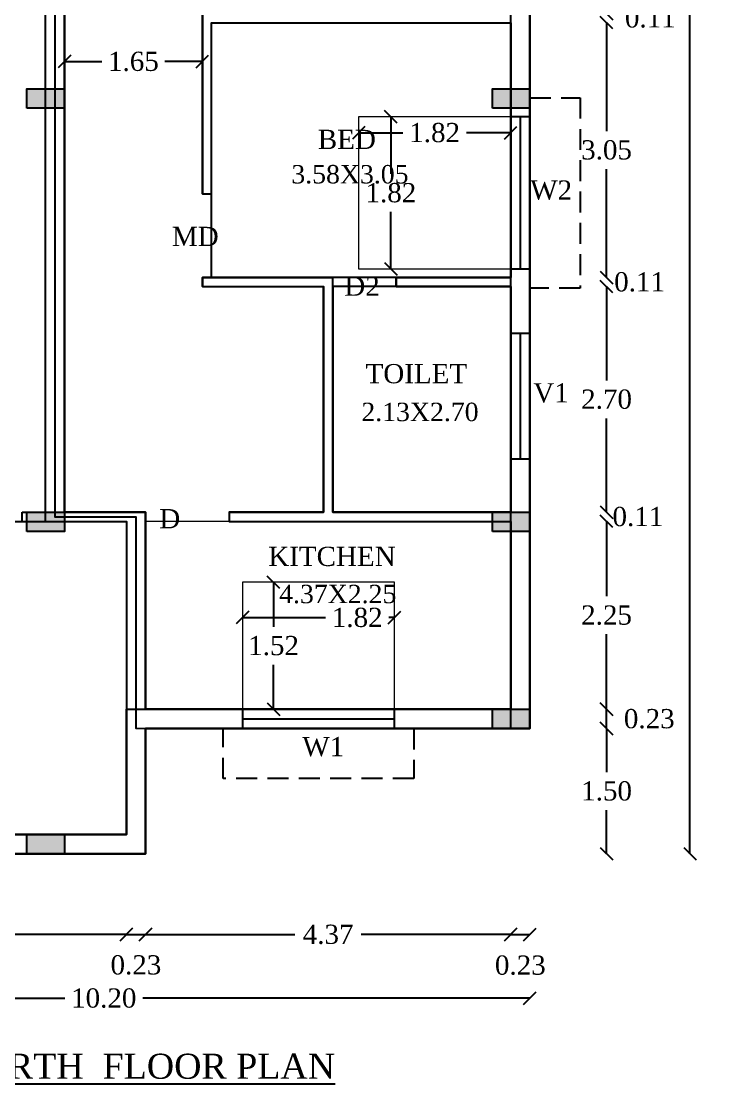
# Model space of a CAD drawing. Header units: metres. Extents: x 7889 to 8063, y -2348 to -2272.
# Drawn here: x 7961.7 to 7970.09, y -2341.34 to -2328.62 of the extents above; entities that cross this region are included whole.
import ezdxf

# ---------------------------------------------------------------- set-up
doc = ezdxf.new("R2010")
doc.units = ezdxf.units.M
doc.header["$MEASUREMENT"] = 0
doc.linetypes.add('HIDDEN', pattern=[0.375, 0.25, -0.125])
for name, color, linetype in [('BLK_1_FLR_4_BLT_UP_AREA', 7, 'Continuous'), ('BLK_1_FLR_4_CARPET_AREA', 10, 'Continuous'), ('BLK_1_FLR_4_REGULAR_ROOM_2', 2, 'Continuous'), ('BLK_1_FLR_4_REGULAR_ROOM_4', 117, 'Continuous'), ('BLK_1_FLR_4_ROOF_AREA', 7, 'Continuous'), ('BLK_1_FLR_4_UNITFA_1', 2, 'Continuous'), ('BLK_1_FLR_4_UNITFA_2', 2, 'Continuous'), ('BLK_1_FLR_4_WC_BATH', 223, 'Continuous')]:
    doc.layers.add(name, color=color, linetype=linetype)
for name, color, linetype, lineweight in [('BLK_1_FLR_4_KITCHEN', 163, 'Continuous', 0), ('BLK_1_FLR_4_ROOM_1_LIGHT_VENTILATION_1', 232, 'Continuous', 0), ('BLK_1_FLR_4_ROOM_1_LIGHT_VENTILATION_2', 232, 'Continuous', 0)]:
    doc.layers.add(name, color=color, linetype=linetype, lineweight=lineweight)
doc.styles.add('Isa-', font='times.ttf')
doc.styles.add('STYLE2', font='times.ttf')
doc.dimstyles.new('ISO-25', dxfattribs={"dimscale": 0, "dimtxt": 0.23, "dimasz": 0.15, "dimexe": 1.25, "dimexo": 0.625, "dimgap": 0.11, "dimtad": 0, "dimtih": 1, "dimtoh": 1, "dimzin": 1, "dimdsep": 46, "dimtxsty": 'STYLE2', "dimblk": 'OBLIQUE', "dimcen": 0, "dimse1": 1, "dimse2": 1, "dimclrd": 1, "dimclrt": 3, "dimadec": 0, "dimazin": 2, "dimtfac": 1, "dimtix": 1, "dimtofl": 0, "dimtmove": 0, "dimatfit": 3, "dimfxl": 0, "dimtolj": 1, "dimarcsym": 0})

# ---------------------------------------------------------------- blocks, each defined once
blk = doc.blocks.new('_Oblique')
at = {"color": 0, "linetype": 'ByBlock', "lineweight": -2}
blk.add_line((-0.5, -0.5), (0.5, 0.5), dxfattribs=at)
blk = doc.blocks.new('*D275')
at = {"color": 1, "lineweight": -2}
for p, q in [((7962.213, -2329.101), (7962.662, -2329.101)), ((7963.863, -2329.101), (7963.414, -2329.101))]:
    blk.add_line(p, q, dxfattribs=at)
at = {"layer": 'Defpoints', "color": 0}
for p in [(7962.213, -2328.908), (7963.863, -2328.908), (7963.863, -2329.101)]:
    blk.add_point(p, dxfattribs=at)
at = {"color": 1, "lineweight": -2, "xscale": 0.15, "yscale": 0.15, "zscale": 0.15, "rotation": 180}
blk.add_blockref('_Oblique', (7962.213, -2329.101), dxfattribs=at)
at = {"color": 1, "lineweight": -2, "xscale": 0.15, "yscale": 0.15, "zscale": 0.15}
blk.add_blockref('_Oblique', (7963.863, -2329.101), dxfattribs=at)
at = {"color": 3, "insert": (7963.038, -2329.101), "char_height": 0.23, "attachment_point": 5, "style": 'STYLE2'}
blk.add_mtext('\\A1;1.65', dxfattribs=at)
blk = doc.blocks.new('*D315')
at = {"layer": 'BLK_1_FLR_4_ROOM_1_LIGHT_VENTILATION_2', "color": 232, "lineweight": -2}
for p, q in [((7966.119, -2329.764), (7966.119, -2330.447)), ((7966.119, -2331.584), (7966.119, -2330.901))]:
    blk.add_line(p, q, dxfattribs=at)
at = {"layer": 'Defpoints', "color": 0}
for p in [(7965.733, -2329.764), (7966.119, -2329.764), (7965.733, -2331.584)]:
    blk.add_point(p, dxfattribs=at)
at = {"layer": 'BLK_1_FLR_4_ROOM_1_LIGHT_VENTILATION_2', "color": 232, "lineweight": -2, "xscale": 0.15, "yscale": 0.15, "zscale": 0.15}
for p, rotation in [((7966.119, -2329.764), 90), ((7966.119, -2331.584), 270)]:
    blk.add_blockref('_Oblique', p, dxfattribs=dict(at, rotation=rotation))
at = {"layer": 'BLK_1_FLR_4_ROOM_1_LIGHT_VENTILATION_2', "color": 232, "insert": (7966.119, -2330.674), "char_height": 0.23, "attachment_point": 5, "style": 'STYLE2'}
blk.add_mtext('\\A1;1.82', dxfattribs=at)
blk = doc.blocks.new('*D316')
at = {"layer": 'BLK_1_FLR_4_ROOM_1_LIGHT_VENTILATION_1', "color": 232, "lineweight": -2}
for p, q in [((7964.715, -2335.336), (7964.715, -2335.869)), ((7964.715, -2336.856), (7964.715, -2336.324))]:
    blk.add_line(p, q, dxfattribs=at)
at = {"layer": 'Defpoints', "color": 0}
for p in [(7964.715, -2335.336), (7966.163, -2335.336), (7966.163, -2336.856)]:
    blk.add_point(p, dxfattribs=at)
at = {"layer": 'BLK_1_FLR_4_ROOM_1_LIGHT_VENTILATION_1', "color": 232, "lineweight": -2, "xscale": 0.15, "yscale": 0.15, "zscale": 0.15}
for p, rotation in [((7964.715, -2335.336), 90), ((7964.715, -2336.856), 270)]:
    blk.add_blockref('_Oblique', p, dxfattribs=dict(at, rotation=rotation))
at = {"layer": 'BLK_1_FLR_4_ROOM_1_LIGHT_VENTILATION_1', "color": 232, "insert": (7964.715, -2336.096), "char_height": 0.23, "attachment_point": 5, "style": 'STYLE2'}
blk.add_mtext('\\A1;1.52', dxfattribs=at)
blk = doc.blocks.new('*D317')
at = {"layer": 'BLK_1_FLR_4_ROOM_1_LIGHT_VENTILATION_1', "color": 232, "lineweight": -2}
for p, q in [((7964.343, -2335.759), (7965.336, -2335.759)), ((7966.163, -2335.759), (7966.096, -2335.759))]:
    blk.add_line(p, q, dxfattribs=at)
at = {"layer": 'Defpoints', "color": 0}
for p in [(7964.343, -2335.336), (7966.163, -2335.336), (7966.163, -2335.759)]:
    blk.add_point(p, dxfattribs=at)
at = {"layer": 'BLK_1_FLR_4_ROOM_1_LIGHT_VENTILATION_1', "color": 232, "lineweight": -2, "xscale": 0.15, "yscale": 0.15, "zscale": 0.15, "rotation": 180}
blk.add_blockref('_Oblique', (7964.343, -2335.759), dxfattribs=at)
at = {"layer": 'BLK_1_FLR_4_ROOM_1_LIGHT_VENTILATION_1', "color": 232, "lineweight": -2, "xscale": 0.15, "yscale": 0.15, "zscale": 0.15}
blk.add_blockref('_Oblique', (7966.163, -2335.759), dxfattribs=at)
at = {"layer": 'BLK_1_FLR_4_ROOM_1_LIGHT_VENTILATION_1', "color": 232, "insert": (7965.716, -2335.759), "char_height": 0.23, "attachment_point": 5, "style": 'STYLE2'}
blk.add_mtext('\\A1;1.82', dxfattribs=at)
blk = doc.blocks.new('*D304')
at = {"color": 1, "lineweight": -2}
for p, q in [((7955.175, -2300.656), (7955.175, -2319.394)), ((7955.175, -2338.586), (7955.175, -2319.849))]:
    blk.add_line(p, q, dxfattribs=at)
at = {"layer": 'Defpoints', "color": 0}
for p in [(7955.175, -2300.656), (7963.183, -2300.656), (7963.183, -2338.586)]:
    blk.add_point(p, dxfattribs=at)
at = {"color": 1, "lineweight": -2, "xscale": 0.15, "yscale": 0.15, "zscale": 0.15}
for p, rotation in [((7955.175, -2300.656), 90), ((7955.175, -2338.586), 270)]:
    blk.add_blockref('_Oblique', p, dxfattribs=dict(at, rotation=rotation))
at = {"color": 3, "insert": (7955.175, -2319.621), "char_height": 0.23, "attachment_point": 5, "style": 'STYLE2'}
blk.add_mtext('\\A1;37.93', dxfattribs=at)
blk = doc.blocks.new('*D305')
at = {"color": 1, "lineweight": -2}
for p, q in [((7968.7, -2337.086), (7968.7, -2337.609)), ((7968.7, -2338.586), (7968.7, -2338.064))]:
    blk.add_line(p, q, dxfattribs=at)
at = {"layer": 'Defpoints', "color": 0}
for p in [(7963.183, -2337.086), (7968.7, -2337.086), (7963.183, -2338.586)]:
    blk.add_point(p, dxfattribs=at)
at = {"color": 1, "lineweight": -2, "xscale": 0.15, "yscale": 0.15, "zscale": 0.15}
for p, rotation in [((7968.7, -2337.086), 90), ((7968.7, -2338.586), 270)]:
    blk.add_blockref('_Oblique', p, dxfattribs=dict(at, rotation=rotation))
at = {"color": 3, "insert": (7968.7, -2337.836), "char_height": 0.23, "attachment_point": 5, "style": 'STYLE2'}
blk.add_mtext('\\A1;1.50', dxfattribs=at)
blk = doc.blocks.new('*D306')
at = {"color": 1, "lineweight": -2}
blk.add_line((7968.7, -2337.086), (7968.7, -2336.856), dxfattribs=at)
at = {"layer": 'Defpoints', "color": 0}
for p in [(7967.163, -2336.856), (7968.7, -2336.856), (7963.183, -2337.086)]:
    blk.add_point(p, dxfattribs=at)
at = {"color": 1, "lineweight": -2, "xscale": 0.15, "yscale": 0.15, "zscale": 0.15}
for p, rotation in [((7968.7, -2336.856), 90), ((7968.7, -2337.086), 270)]:
    blk.add_blockref('_Oblique', p, dxfattribs=dict(at, rotation=rotation))
at = {"color": 3, "insert": (7969.211, -2336.971), "char_height": 0.23, "attachment_point": 5, "style": 'STYLE2'}
blk.add_mtext('\\A1;0.23', dxfattribs=at)
blk = doc.blocks.new('*D307')
at = {"color": 1, "lineweight": -2}
for p, q in [((7968.7, -2334.606), (7968.7, -2335.504)), ((7968.7, -2336.856), (7968.7, -2335.959))]:
    blk.add_line(p, q, dxfattribs=at)
at = {"layer": 'Defpoints', "color": 0}
for p in [(7966.584, -2334.606), (7968.7, -2334.606), (7967.163, -2336.856)]:
    blk.add_point(p, dxfattribs=at)
at = {"color": 1, "lineweight": -2, "xscale": 0.15, "yscale": 0.15, "zscale": 0.15}
for p, rotation in [((7968.7, -2334.606), 90), ((7968.7, -2336.856), 270)]:
    blk.add_blockref('_Oblique', p, dxfattribs=dict(at, rotation=rotation))
at = {"color": 3, "insert": (7968.7, -2335.731), "char_height": 0.23, "attachment_point": 5, "style": 'STYLE2'}
blk.add_mtext('\\A1;2.25', dxfattribs=at)
blk = doc.blocks.new('*D308')
at = {"color": 1, "lineweight": -2}
for p, q in [((7968.7, -2334.496), (7968.7, -2334.346)), ((7968.7, -2334.606), (7968.7, -2334.756))]:
    blk.add_line(p, q, dxfattribs=at)
at = {"layer": 'Defpoints', "color": 0}
for p in [(7966.596, -2334.496), (7968.7, -2334.496), (7966.584, -2334.606)]:
    blk.add_point(p, dxfattribs=at)
at = {"color": 1, "lineweight": -2, "xscale": 0.15, "yscale": 0.15, "zscale": 0.15}
for p, rotation in [((7968.7, -2334.496), 270), ((7968.7, -2334.606), 90)]:
    blk.add_blockref('_Oblique', p, dxfattribs=dict(at, rotation=rotation))
at = {"color": 3, "insert": (7969.075, -2334.551), "char_height": 0.23, "attachment_point": 5, "style": 'STYLE2'}
blk.add_mtext('\\A1;0.11', dxfattribs=at)
blk = doc.blocks.new('*D309')
at = {"color": 1, "lineweight": -2}
for p, q in [((7968.7, -2331.796), (7968.7, -2332.919)), ((7968.7, -2334.496), (7968.7, -2333.374))]:
    blk.add_line(p, q, dxfattribs=at)
at = {"layer": 'Defpoints', "color": 0}
for p in [(7967.158, -2331.796), (7968.7, -2331.796), (7966.596, -2334.496)]:
    blk.add_point(p, dxfattribs=at)
at = {"color": 1, "lineweight": -2, "xscale": 0.15, "yscale": 0.15, "zscale": 0.15}
for p, rotation in [((7968.7, -2331.796), 90), ((7968.7, -2334.496), 270)]:
    blk.add_blockref('_Oblique', p, dxfattribs=dict(at, rotation=rotation))
at = {"color": 3, "insert": (7968.7, -2333.146), "char_height": 0.23, "attachment_point": 5, "style": 'STYLE2'}
blk.add_mtext('\\A1;2.70', dxfattribs=at)
blk = doc.blocks.new('*D310')
at = {"color": 1, "lineweight": -2}
for p, q in [((7968.7, -2331.686), (7968.7, -2331.536)), ((7968.7, -2331.796), (7968.7, -2331.946))]:
    blk.add_line(p, q, dxfattribs=at)
at = {"layer": 'Defpoints', "color": 0}
for p in [(7967.147, -2331.686), (7968.7, -2331.686), (7967.158, -2331.796)]:
    blk.add_point(p, dxfattribs=at)
at = {"color": 1, "lineweight": -2, "xscale": 0.15, "yscale": 0.15, "zscale": 0.15}
for p, rotation in [((7968.7, -2331.686), 270), ((7968.7, -2331.796), 90)]:
    blk.add_blockref('_Oblique', p, dxfattribs=dict(at, rotation=rotation))
at = {"color": 3, "insert": (7969.095, -2331.741), "char_height": 0.23, "attachment_point": 5, "style": 'STYLE2'}
blk.add_mtext('\\A1;0.11', dxfattribs=at)
blk = doc.blocks.new('*D311')
at = {"color": 1, "lineweight": -2}
for p, q in [((7968.7, -2328.636), (7968.7, -2329.934)), ((7968.7, -2331.686), (7968.7, -2330.389))]:
    blk.add_line(p, q, dxfattribs=at)
at = {"layer": 'Defpoints', "color": 0}
for p in [(7966.877, -2328.636), (7968.7, -2328.636), (7967.147, -2331.686)]:
    blk.add_point(p, dxfattribs=at)
at = {"color": 1, "lineweight": -2, "xscale": 0.15, "yscale": 0.15, "zscale": 0.15}
for p, rotation in [((7968.7, -2328.636), 90), ((7968.7, -2331.686), 270)]:
    blk.add_blockref('_Oblique', p, dxfattribs=dict(at, rotation=rotation))
at = {"color": 3, "insert": (7968.7, -2330.161), "char_height": 0.23, "attachment_point": 5, "style": 'STYLE2'}
blk.add_mtext('\\A1;3.05', dxfattribs=at)
blk = doc.blocks.new('*D312')
at = {"color": 1, "lineweight": -2}
for p, q in [((7968.7, -2328.526), (7968.7, -2328.376)), ((7968.7, -2328.636), (7968.7, -2328.786))]:
    blk.add_line(p, q, dxfattribs=at)
at = {"layer": 'Defpoints', "color": 0}
for p in [(7966.895, -2328.526), (7968.7, -2328.526), (7966.877, -2328.636)]:
    blk.add_point(p, dxfattribs=at)
at = {"color": 1, "lineweight": -2, "xscale": 0.15, "yscale": 0.15, "zscale": 0.15}
for p, rotation in [((7968.7, -2328.526), 270), ((7968.7, -2328.636), 90)]:
    blk.add_blockref('_Oblique', p, dxfattribs=dict(at, rotation=rotation))
at = {"color": 3, "insert": (7969.224, -2328.581), "char_height": 0.23, "attachment_point": 5, "style": 'STYLE2'}
blk.add_mtext('\\A1;0.11', dxfattribs=at)
blk = doc.blocks.new('*D77')
at = {"color": 1, "lineweight": -2}
for p, q in [((7969.698, -2300.656), (7969.698, -2319.394)), ((7969.698, -2338.586), (7969.698, -2319.849))]:
    blk.add_line(p, q, dxfattribs=at)
at = {"layer": 'Defpoints', "color": 0}
for p in [(7963.183, -2300.656), (7969.698, -2300.656), (7963.183, -2338.586)]:
    blk.add_point(p, dxfattribs=at)
at = {"color": 1, "lineweight": -2, "xscale": 0.15, "yscale": 0.15, "zscale": 0.15}
for p, rotation in [((7969.698, -2300.656), 90), ((7969.698, -2338.586), 270)]:
    blk.add_blockref('_Oblique', p, dxfattribs=dict(at, rotation=rotation))
at = {"color": 3, "insert": (7969.698, -2319.621), "char_height": 0.23, "attachment_point": 5, "style": 'STYLE2'}
blk.add_mtext('\\A1;37.93', dxfattribs=at)
blk = doc.blocks.new('*D349')
at = {"color": 1, "lineweight": -2}
for p, q in [((7957.813, -2339.553), (7959.99, -2339.553)), ((7962.953, -2339.553), (7960.776, -2339.553))]:
    blk.add_line(p, q, dxfattribs=at)
at = {"layer": 'Defpoints', "color": 0}
for p in [(7957.813, -2337.758), (7962.953, -2338.356), (7962.953, -2339.553)]:
    blk.add_point(p, dxfattribs=at)
at = {"color": 1, "lineweight": -2, "xscale": 0.15, "yscale": 0.15, "zscale": 0.15, "rotation": 180}
blk.add_blockref('_Oblique', (7957.813, -2339.553), dxfattribs=at)
at = {"color": 1, "lineweight": -2, "xscale": 0.15, "yscale": 0.15, "zscale": 0.15}
blk.add_blockref('_Oblique', (7962.953, -2339.553), dxfattribs=at)
at = {"color": 3, "insert": (7960.383, -2339.553), "char_height": 0.23, "attachment_point": 5, "style": 'STYLE2'}
blk.add_mtext('\\A1;5.14', dxfattribs=at)
blk = doc.blocks.new('*D350')
at = {"color": 1, "lineweight": -2}
blk.add_line((7962.953, -2339.553), (7963.183, -2339.553), dxfattribs=at)
at = {"layer": 'Defpoints', "color": 0}
for p in [(7962.953, -2338.356), (7963.183, -2338.586), (7963.183, -2339.553)]:
    blk.add_point(p, dxfattribs=at)
at = {"color": 1, "lineweight": -2, "xscale": 0.15, "yscale": 0.15, "zscale": 0.15, "rotation": 180}
blk.add_blockref('_Oblique', (7962.953, -2339.553), dxfattribs=at)
at = {"color": 1, "lineweight": -2, "xscale": 0.15, "yscale": 0.15, "zscale": 0.15}
blk.add_blockref('_Oblique', (7963.183, -2339.553), dxfattribs=at)
at = {"color": 3, "insert": (7963.068, -2339.919), "char_height": 0.23, "attachment_point": 5, "style": 'STYLE2'}
blk.add_mtext('\\A1;0.23', dxfattribs=at)
blk = doc.blocks.new('*D351')
at = {"color": 1, "lineweight": -2}
for p, q in [((7963.183, -2339.553), (7964.971, -2339.553)), ((7967.553, -2339.553), (7965.765, -2339.553))]:
    blk.add_line(p, q, dxfattribs=at)
at = {"layer": 'Defpoints', "color": 0}
for p in [(7967.553, -2335.957), (7963.183, -2338.586), (7967.553, -2339.553)]:
    blk.add_point(p, dxfattribs=at)
at = {"color": 1, "lineweight": -2, "xscale": 0.15, "yscale": 0.15, "zscale": 0.15, "rotation": 180}
blk.add_blockref('_Oblique', (7963.183, -2339.553), dxfattribs=at)
at = {"color": 1, "lineweight": -2, "xscale": 0.15, "yscale": 0.15, "zscale": 0.15}
blk.add_blockref('_Oblique', (7967.553, -2339.553), dxfattribs=at)
at = {"color": 3, "insert": (7965.368, -2339.553), "char_height": 0.23, "attachment_point": 5, "style": 'STYLE2'}
blk.add_mtext('\\A1;4.37', dxfattribs=at)
blk = doc.blocks.new('*D352')
at = {"color": 1, "lineweight": -2}
blk.add_line((7967.553, -2339.553), (7967.783, -2339.553), dxfattribs=at)
at = {"layer": 'Defpoints', "color": 0}
for p in [(7967.553, -2335.957), (7967.783, -2335.919), (7967.783, -2339.553)]:
    blk.add_point(p, dxfattribs=at)
at = {"color": 1, "lineweight": -2, "xscale": 0.15, "yscale": 0.15, "zscale": 0.15, "rotation": 180}
blk.add_blockref('_Oblique', (7967.553, -2339.553), dxfattribs=at)
at = {"color": 1, "lineweight": -2, "xscale": 0.15, "yscale": 0.15, "zscale": 0.15}
blk.add_blockref('_Oblique', (7967.783, -2339.553), dxfattribs=at)
at = {"color": 3, "insert": (7967.668, -2339.922), "char_height": 0.23, "attachment_point": 5, "style": 'STYLE2'}
blk.add_mtext('\\A1;0.23', dxfattribs=at)
blk = doc.blocks.new('*D353')
at = {"color": 1, "lineweight": -2}
for p, q in [((7957.583, -2340.316), (7962.217, -2340.316)), ((7967.783, -2340.316), (7963.149, -2340.316))]:
    blk.add_line(p, q, dxfattribs=at)
at = {"layer": 'Defpoints', "color": 0}
for p in [(7957.583, -2337.086), (7967.783, -2337.086), (7957.583, -2340.316)]:
    blk.add_point(p, dxfattribs=at)
at = {"color": 1, "lineweight": -2, "xscale": 0.15, "yscale": 0.15, "zscale": 0.15, "rotation": 180}
blk.add_blockref('_Oblique', (7957.583, -2340.316), dxfattribs=at)
at = {"color": 1, "lineweight": -2, "xscale": 0.15, "yscale": 0.15, "zscale": 0.15}
blk.add_blockref('_Oblique', (7967.783, -2340.316), dxfattribs=at)
at = {"color": 3, "insert": (7962.683, -2340.316), "char_height": 0.23, "attachment_point": 5, "style": 'STYLE2'}
blk.add_mtext('\\A1;10.20', dxfattribs=at)
blk = doc.blocks.new('*D162')
at = {"layer": 'BLK_1_FLR_4_ROOM_1_LIGHT_VENTILATION_2', "color": 232, "lineweight": -2}
for p, q in [((7965.733, -2329.954), (7966.263, -2329.954)), ((7967.553, -2329.954), (7967.023, -2329.954))]:
    blk.add_line(p, q, dxfattribs=at)
at = {"layer": 'Defpoints', "color": 0}
for p in [(7965.733, -2329.764), (7967.553, -2329.764), (7965.733, -2329.954)]:
    blk.add_point(p, dxfattribs=at)
at = {"layer": 'BLK_1_FLR_4_ROOM_1_LIGHT_VENTILATION_2', "color": 232, "lineweight": -2, "xscale": 0.15, "yscale": 0.15, "zscale": 0.15, "rotation": 180}
blk.add_blockref('_Oblique', (7965.733, -2329.954), dxfattribs=at)
at = {"layer": 'BLK_1_FLR_4_ROOM_1_LIGHT_VENTILATION_2', "color": 232, "lineweight": -2, "xscale": 0.15, "yscale": 0.15, "zscale": 0.15}
blk.add_blockref('_Oblique', (7967.553, -2329.954), dxfattribs=at)
at = {"layer": 'BLK_1_FLR_4_ROOM_1_LIGHT_VENTILATION_2', "color": 232, "insert": (7966.643, -2329.954), "char_height": 0.23, "attachment_point": 5, "style": 'STYLE2'}
blk.add_mtext('\\A1;1.82', dxfattribs=at)

msp = doc.modelspace()

# ---------------------------------------------------------------- hatches: boundary and pattern name
for points in [[(7962.21324, -2329.65868), (7962.21324, -2329.42868), (7961.76324, -2329.42868), (7961.76324, -2329.65868)], [(7967.78324, -2329.65868), (7967.78324, -2329.42868), (7967.33324, -2329.42868), (7967.33324, -2329.65868)], [(7962.21324, -2334.7265), (7962.21324, -2334.4965), (7961.76324, -2334.4965), (7961.76324, -2334.7265)], [(7967.78324, -2334.7265), (7967.78324, -2334.4965), (7967.33324, -2334.4965), (7967.33324, -2334.7265)], [(7967.78324, -2337.0865), (7967.78324, -2336.8565), (7967.33324, -2336.8565), (7967.33324, -2337.0865)], [(7962.21324, -2338.5865), (7962.21324, -2338.3565), (7961.76324, -2338.3565), (7961.76324, -2338.5865)]]:
    msp.add_hatch(color=5).paths.add_polyline_path(points)

# ---------------------------------------------------------------- linework, layer by layer
for p, q in [((7967.55324, -2337.0865), (7967.55324, -2304.6865)), ((7961.98324, -2324.1965), (7961.98324, -2334.4965)), ((7962.21324, -2324.1965), (7962.21324, -2334.6065)), ((7963.86324, -2330.6865), (7963.86324, -2328.5265)), ((7963.97324, -2328.6365), (7967.55324, -2328.6365)), ((7963.97324, -2330.6865), (7963.97324, -2328.6365)), ((7967.55324, -2331.6865), (7967.55324, -2328.6365)), ((7963.86324, -2330.6865), (7963.97324, -2330.6865)), ((7963.86324, -2331.6865), (7965.42324, -2331.6865)), ((7963.86324, -2331.7965), (7963.86324, -2331.6865)), ((7965.42324, -2334.4965), (7965.42324, -2331.6865)), ((7966.18324, -2331.6865), (7967.55324, -2331.6865)), ((7966.18324, -2331.7965), (7966.18324, -2331.6865)), ((7963.86324, -2331.7965), (7965.31324, -2331.7965)), ((7965.31324, -2334.4965), (7965.31324, -2331.7965)), ((7966.18324, -2331.7965), (7967.55324, -2331.7965)), ((7967.55324, -2336.8565), (7967.55324, -2331.7965)), ((7961.70828, -2334.4965), (7961.98324, -2334.4965)), ((7962.21324, -2334.4965), (7963.18324, -2334.4965)), ((7963.18324, -2334.4965), (7963.18324, -2336.8565)), ((7964.18324, -2334.4965), (7964.18324, -2334.6065)), ((7964.18324, -2334.4965), (7965.31324, -2334.4965)), ((7965.42324, -2334.4965), (7967.55324, -2334.4965)), ((7961.70828, -2334.6065), (7962.95324, -2334.6065)), ((7962.95324, -2334.6065), (7962.95324, -2336.8565)), ((7964.18324, -2334.6065), (7967.55324, -2334.6065)), ((7962.95324, -2338.3565), (7962.95324, -2336.8565)), ((7962.95324, -2336.8565), (7967.55324, -2336.8565)), ((7957.81324, -2338.3565), (7962.95324, -2338.3565))]:
    msp.add_line(p, q)
at = {"color": 2}
for p, q in [((7967.66824, -2331.58413), (7967.66824, -2329.76413)), ((7967.66824, -2333.8594), (7967.66824, -2332.3594)), ((7964.34324, -2336.9715), (7966.16324, -2336.9715))]:
    msp.add_line(p, q, dxfattribs=at)
at = {"color": 90}
msp.add_line((7961.70828, -2334.6065), (7961.70828, -2334.4965), dxfattribs=at)
msp.add_lwpolyline([(7967.78324, -2300.6565), (7957.58324, -2300.6565), (7957.58324, -2338.5865), (7963.18324, -2338.5865), (7963.18324, -2337.0865), (7967.78324, -2337.0865)], close=True, dxfattribs=at)
msp.add_lwpolyline([(7967.78324, -2300.6565), (7957.58324, -2300.6565), (7957.58324, -2338.5865), (7963.18324, -2338.5865), (7963.18324, -2337.0865), (7967.78324, -2337.0865)], close=True)
at = {"color": 5}
for points in [[(7961.76324, -2329.65868), (7961.76324, -2329.42868), (7962.21324, -2329.42868), (7962.21324, -2329.65868)], [(7967.33324, -2329.65868), (7967.33324, -2329.42868), (7967.78324, -2329.42868), (7967.78324, -2329.65868)], [(7961.76324, -2334.7265), (7961.76324, -2334.4965), (7962.21324, -2334.4965), (7962.21324, -2334.7265)], [(7967.33324, -2334.7265), (7967.33324, -2334.4965), (7967.78324, -2334.4965), (7967.78324, -2334.7265)], [(7967.33324, -2337.0865), (7967.33324, -2336.8565), (7967.78324, -2336.8565), (7967.78324, -2337.0865)], [(7961.76324, -2338.5865), (7961.76324, -2338.3565), (7962.21324, -2338.3565), (7962.21324, -2338.5865)]]:
    msp.add_lwpolyline(points, close=True, dxfattribs=at)
at = {"color": 2, "linetype": 'HIDDEN'}
for points in [[(7967.78324, -2329.53413), (7967.78324, -2329.53413), (7968.38324, -2329.53413), (7968.38324, -2331.81413), (7968.38324, -2331.81413), (7967.78324, -2331.81413)], [(7966.39324, -2337.0865), (7966.39324, -2337.0865), (7966.39324, -2337.6865), (7964.11324, -2337.6865), (7964.11324, -2337.6865), (7964.11324, -2337.0865)]]:
    msp.add_lwpolyline(points, dxfattribs=at)
at = {"color": 2}
for points in [[(7967.78324, -2329.76413), (7967.55324, -2329.76413), (7967.55324, -2331.58413), (7967.78324, -2331.58413)], [(7967.78324, -2332.3594), (7967.55324, -2332.3594), (7967.55324, -2333.8594), (7967.78324, -2333.8594)], [(7966.16324, -2337.0865), (7966.16324, -2336.8565), (7964.34324, -2336.8565), (7964.34324, -2337.0865)]]:
    msp.add_lwpolyline(points, close=True, dxfattribs=at)
at = {"layer": 'BLK_1_FLR_4_BLT_UP_AREA', "color": 3}
msp.add_lwpolyline([(7957.58324, -2324.1965), (7967.78324, -2324.1965), (7967.78324, -2337.0865), (7963.18324, -2337.0865), (7963.18324, -2338.5865), (7957.58324, -2338.5865)], close=True, dxfattribs=at)
at = {"layer": 'BLK_1_FLR_4_CARPET_AREA', "color": 25}
for points in [[(7961.98324, -2324.4265), (7961.98324, -2334.6065), (7962.95324, -2334.6065), (7962.95324, -2338.3565), (7957.81324, -2338.3565), (7957.81324, -2334.6065), (7958.88324, -2334.6065), (7958.88324, -2334.4965), (7957.81324, -2334.4965), (7957.81324, -2331.7965), (7959.64324, -2331.7965), (7959.64324, -2334.6065), (7960.70828, -2334.6065), (7960.70828, -2334.4965), (7959.75324, -2334.4965), (7959.75324, -2331.7965), (7960.60324, -2331.7965), (7960.60324, -2331.6865), (7957.81324, -2331.6865), (7957.81324, -2328.6365), (7960.49324, -2328.6365), (7960.49324, -2330.6865), (7960.60324, -2330.6865), (7960.60324, -2328.5265)], [(7963.86324, -2328.5265), (7963.86324, -2330.6865), (7963.97324, -2330.6865), (7963.97324, -2328.6365), (7967.55324, -2328.6365), (7967.55324, -2331.6865), (7966.18324, -2331.6865), (7966.18324, -2331.7965), (7967.55324, -2331.7965), (7967.55324, -2334.4965), (7965.42324, -2334.4965), (7965.42324, -2331.6865), (7963.86324, -2331.6865), (7963.86324, -2331.7965), (7965.31324, -2331.7965), (7965.31324, -2334.4965), (7964.18324, -2334.4965), (7964.18324, -2334.6065), (7967.55324, -2334.6065), (7967.55324, -2336.8565), (7963.18324, -2336.8565), (7963.18324, -2334.4965), (7962.21324, -2334.4965), (7962.21324, -2324.4265)]]:
    msp.add_lwpolyline(points, dxfattribs=at)
at = {"layer": 'BLK_1_FLR_4_KITCHEN', "color": 1}
msp.add_lwpolyline([(7963.18324, -2336.8565), (7967.55324, -2336.8565), (7967.55324, -2334.6065), (7963.18324, -2334.6065)], close=True, dxfattribs=at)
at = {"layer": 'BLK_1_FLR_4_REGULAR_ROOM_2', "color": 2}
msp.add_lwpolyline([(7962.95324, -2338.3565), (7957.81324, -2338.3565), (7957.81324, -2334.6065), (7962.95324, -2334.6065)], close=True, dxfattribs=at)
at = {"layer": 'BLK_1_FLR_4_REGULAR_ROOM_4', "color": 2}
msp.add_lwpolyline([(7963.97324, -2328.6365), (7967.55324, -2328.6365), (7967.55324, -2331.6865), (7963.97324, -2331.6865)], close=True, dxfattribs=at)
at = {"layer": 'BLK_1_FLR_4_ROOF_AREA', "color": 54}
msp.add_lwpolyline([(7957.58324, -2324.1965), (7967.78324, -2324.1965), (7967.78324, -2337.0865), (7963.18324, -2337.0865), (7963.18324, -2338.5865), (7957.58324, -2338.5865)], close=True, dxfattribs=at)
at = {"layer": 'BLK_1_FLR_4_ROOM_1_LIGHT_VENTILATION_1', "color": 2}
msp.add_lwpolyline([(7964.34324, -2336.8565), (7966.16324, -2336.8565), (7966.16324, -2335.3365), (7964.34324, -2335.3365)], close=True, dxfattribs=at)
at = {"layer": 'BLK_1_FLR_4_ROOM_1_LIGHT_VENTILATION_2', "color": 2}
msp.add_lwpolyline([(7967.55324, -2331.58413), (7967.55324, -2329.76413), (7965.73324, -2329.76413), (7965.73324, -2331.58413)], close=True, dxfattribs=at)
at = {"layer": 'BLK_1_FLR_4_UNITFA_1', "color": 234}
msp.add_lwpolyline([(7957.58324, -2324.1965), (7962.09824, -2324.1965), (7962.09824, -2334.5515), (7963.06824, -2334.5515), (7963.06824, -2337.08322), (7963.18324, -2337.0865), (7963.18324, -2338.5865), (7957.58324, -2338.5865)], close=True, dxfattribs=at)
at = {"layer": 'BLK_1_FLR_4_UNITFA_2', "color": 234}
msp.add_lwpolyline([(7962.09824, -2324.1965), (7962.09824, -2334.5515), (7963.06824, -2334.5515), (7963.06824, -2337.08322), (7967.78324, -2337.0865), (7967.78324, -2324.1965)], close=True, dxfattribs=at)
at = {"layer": 'BLK_1_FLR_4_WC_BATH', "color": 3}
msp.add_lwpolyline([(7965.42324, -2334.4965), (7967.55324, -2334.4965), (7967.55324, -2331.7965), (7965.42324, -2331.7965)], close=True, dxfattribs=at)

# ---------------------------------------------------------------- texts
at = {"color": 230, "style": 'Isa-'}
for s, p in [('BED', (7965.2448, -2330.14832)), ('TOILET', (7965.81651, -2332.95317)), ('KITCHEN', (7964.6515, -2335.14123))]:
    msp.add_text(s, height=0.23, dxfattribs=at).set_placement(p)
at = {"color": 3, "style": 'Isa-'}
for s, p in [('3.58X3.05', (7964.92759, -2330.5606)), ('2.13X2.70', (7965.76557, -2333.40639)), ('4.37X2.25', (7964.78166, -2335.58622))]:
    msp.add_text(s, height=0.22, dxfattribs=at).set_placement(p)
at = {"color": 2, "style": 'Isa-'}
for s, p in [('W2', (7967.78581, -2330.75485)), ('MD', (7963.499, -2331.31035)), ('D2', (7965.56153, -2331.90571)), ('V1', (7967.82298, -2333.18259)), ('D', (7963.34771, -2334.6895)), ('W1', (7965.05901, -2337.41847))]:
    msp.add_text(s, height=0.23, dxfattribs=at).set_placement(p)
at = {"color": 3, "lineweight": 25, "style": 'Isa-'}
msp.add_text('%%UFOURTH  FLOOR PLAN', height=0.3, dxfattribs=at).set_placement((7960.63016, -2341.28019))

# ---------------------------------------------------------------- dimensions: what is measured, and where the dimension line sits
at = {"color": 90}
for base, p1, p2, override, picture, middle in [((7955.17524, -2300.6565), (7963.18324, -2338.5865), (7963.18324, -2300.6565), {"dimscale": 1, "dimfxl": 75, "dimarcsym": 2}, '*D304', (7955.17524, -2319.6215)), ((7969.69835, -2300.6565), (7963.18324, -2338.5865), (7963.18324, -2300.6565), {"dimscale": 1, "dimfxl": 75, "dimarcsym": 2}, '*D77', (7969.69835, -2319.6215)), ((7968.69985, -2328.6365), (7967.14651, -2331.6865), (7966.87699, -2328.6365), {"dimscale": 1, "dimtmove": 1, "dimfxl": 75, "dimarcsym": 2}, '*D311', (7968.69985, -2330.1615)), ((7968.69985, -2331.7965), (7966.59622, -2334.4965), (7967.15843, -2331.7965), {"dimscale": 1, "dimtmove": 1, "dimfxl": 75, "dimarcsym": 2}, '*D309', (7968.69985, -2333.1465)), ((7968.69985, -2334.6065), (7967.16325, -2336.8565), (7966.58427, -2334.6065), {"dimscale": 1, "dimtmove": 1, "dimfxl": 75, "dimarcsym": 2}, '*D307', (7968.69985, -2335.7315)), ((7968.69985, -2337.0865), (7963.18324, -2338.5865), (7963.18324, -2337.0865), {"dimscale": 1, "dimfxl": 75, "dimarcsym": 2}, '*D305', (7968.69985, -2337.8365))]:
    dim = msp.add_linear_dim(base=base, p1=p1, p2=p2, angle=90, dimstyle='ISO-25', override=override, dxfattribs=at)
    dim.commit()
    dim.dimension.update_dxf_attribs({"geometry": picture, "text_midpoint": middle})
for base, p1, p2, picture, middle in [((7968.69985, -2328.5265), (7966.87699, -2328.6365), (7966.89487, -2328.5265), '*D312', (7969.22382, -2328.5815)), ((7968.69985, -2331.6865), (7967.15843, -2331.7965), (7967.14651, -2331.6865), '*D310', (7969.09473, -2331.7415)), ((7968.69985, -2334.4965), (7966.58427, -2334.6065), (7966.59622, -2334.4965), '*D308', (7969.07465, -2334.5515)), ((7968.69985, -2336.8565), (7963.18324, -2337.0865), (7967.16325, -2336.8565), '*D306', (7969.21091, -2336.9715))]:
    dim = msp.add_linear_dim(base=base, p1=p1, p2=p2, angle=90, dimstyle='ISO-25', override={"dimscale": 1, "dimtmove": 2, "dimfxl": 75, "dimarcsym": 2}, dxfattribs=at)
    dim.commit()
    dim.dimension.update_dxf_attribs({"geometry": picture, "text_midpoint": middle, "dimtype": 160})
for base, p1, p2, override, picture, middle in [((7963.86324, -2329.1008), (7962.21324, -2328.90803), (7963.86324, -2328.90803), {"dimscale": 1, "dimfxl": 75, "dimarcsym": 2}, '*D275', (7963.03824, -2329.1008)), ((7967.55324, -2339.55297), (7963.18324, -2338.5865), (7967.55324, -2335.95658), {"dimscale": 1, "dimtmove": 1, "dimfxl": 75, "dimarcsym": 2}, '*D351', (7965.36824, -2339.55297)), ((7957.58324, -2340.316), (7967.78324, -2337.0865), (7957.58324, -2337.0865), {"dimscale": 1, "dimfxl": 75, "dimarcsym": 2}, '*D353', (7962.68324, -2340.316)), ((7962.95324, -2339.55297), (7957.81324, -2337.75812), (7962.95324, -2338.3565), {"dimscale": 1, "dimtmove": 1, "dimfxl": 75, "dimarcsym": 2}, '*D349', (7960.38324, -2339.55297))]:
    dim = msp.add_linear_dim(base=base, p1=p1, p2=p2, dimstyle='ISO-25', override=override, dxfattribs=at)
    dim.commit()
    dim.dimension.update_dxf_attribs({"geometry": picture, "text_midpoint": middle})
for base, p1, p2, picture, middle in [((7967.78324, -2339.55297), (7967.55324, -2335.95658), (7967.78324, -2335.91921), '*D352', (7967.66824, -2339.92237)), ((7963.18324, -2339.55297), (7962.95324, -2338.3565), (7963.18324, -2338.5865), '*D350', (7963.06824, -2339.91938))]:
    dim = msp.add_linear_dim(base=base, p1=p1, p2=p2, dimstyle='ISO-25', override={"dimscale": 1, "dimtmove": 2, "dimfxl": 75, "dimarcsym": 2}, dxfattribs=at)
    dim.commit()
    dim.dimension.update_dxf_attribs({"geometry": picture, "text_midpoint": middle, "dimtype": 160})
at = {"layer": 'BLK_1_FLR_4_ROOM_1_LIGHT_VENTILATION_1', "color": 232}
dim = msp.add_linear_dim(base=(7966.16324, -2335.75918), p1=(7964.34324, -2335.3365), p2=(7966.16324, -2335.3365), dimstyle='ISO-25', override={"dimscale": 1, "dimclrd": 232, "dimclrt": 232, "dimfxl": 75, "dimarcsym": 2}, dxfattribs=at)
dim.commit()
dim.dimension.update_dxf_attribs({"geometry": '*D317', "text_midpoint": (7965.71626, -2335.75918), "dimtype": 160})
dim = msp.add_linear_dim(base=(7964.71546, -2335.3365), p1=(7966.16324, -2336.8565), p2=(7966.16324, -2335.3365), angle=270, dimstyle='ISO-25', override={"dimscale": 1, "dimclrd": 232, "dimclrt": 232, "dimfxl": 75, "dimarcsym": 2}, dxfattribs=at)
dim.commit()
dim.dimension.update_dxf_attribs({"geometry": '*D316', "text_midpoint": (7964.71546, -2336.0965)})
at = {"layer": 'BLK_1_FLR_4_ROOM_1_LIGHT_VENTILATION_2', "color": 232}
dim = msp.add_linear_dim(base=(7966.11924, -2329.76413), p1=(7965.73324, -2331.58413), p2=(7965.73324, -2329.76413), angle=90, dimstyle='ISO-25', override={"dimscale": 1, "dimclrd": 232, "dimclrt": 232, "dimfxl": 75, "dimarcsym": 2}, dxfattribs=at)
dim.commit()
dim.dimension.update_dxf_attribs({"geometry": '*D315', "text_midpoint": (7966.11924, -2330.67413)})
dim = msp.add_linear_dim(base=(7965.73324, -2329.95449), p1=(7967.55324, -2329.76413), p2=(7965.73324, -2329.76413), dimstyle='ISO-25', override={"dimscale": 1, "dimclrd": 232, "dimclrt": 232, "dimfxl": 75, "dimarcsym": 2}, dxfattribs=at)
dim.commit()
dim.dimension.update_dxf_attribs({"geometry": '*D162', "text_midpoint": (7966.64324, -2329.95449)})

doc.saveas('drawing.dxf')
